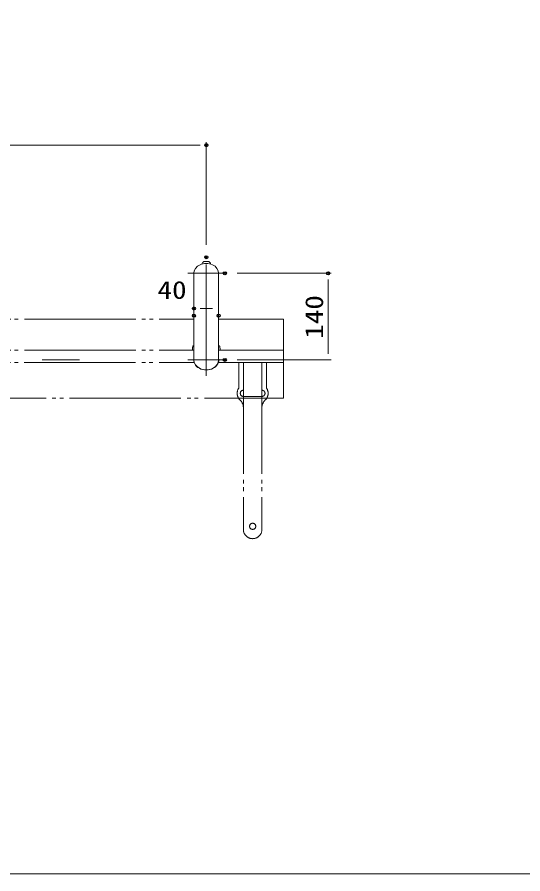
# Model space of a CAD drawing. Units: millimetres, scale not verified. Extents: x -2000 to 2000, y -1385 to 1385.
# Drawn here: x -1182 to -364, y -1385 to 0 of the extents above; entities that cross this region are included whole.
import ezdxf
from ezdxf.enums import TextEntityAlignment as Align

# ---------------------------------------------------------------- set-up
doc = ezdxf.new("R2010")
doc.units = ezdxf.units.MM
doc.header["$LTSCALE"] = 10
doc.header["$PDMODE"] = 32
doc.header["$PDSIZE"] = 5
doc.linetypes.add('LONG_CHAIN', pattern=[21, 18, -1, 1, -1])
doc.linetypes.add('LONG_DOUBLE_CHAIN', pattern=[21.8, 18, -1, 0.6, -0.6, 0.6, -1])
for name, color, linetype, lineweight in [('0-0_zumenwaku', 6, 'Continuous', 9), ('0-2_CENTER', 1, 'LONG_DOUBLE_CHAIN', 9), ('0-4_一般寸法', 1, 'Continuous', 9), ('0-5_0', 4, 'Continuous', 9)]:
    doc.layers.add(name, color=color, linetype=linetype, lineweight=lineweight)
doc.layers.add('0-3_DEFPOINTS', color=7, linetype='Continuous')
doc.styles.add('ＭＳ ゴシック', font='')
doc.styles.get('ＭＳ ゴシック').set_extended_font_data('MS Gothic')

msp = doc.modelspace()

# ---------------------------------------------------------------- linework, layer by layer
at = {"layer": '0-0_zumenwaku'}
msp.add_lwpolyline([(-1999.86, -1385.01), (2000.14, -1385.01), (2000.14, 1384.99), (-1999.86, 1384.99)], close=True, dxfattribs=at)
at = {"layer": '0-2_CENTER', "linetype": 'LONG_CHAIN'}
for p, q in [((-876.34, -580.13), (-876.34, -388.13)), ((-846.34, -414.13), (-906.34, -414.13)), ((-1081.4, -554.13), (-1141.4, -554.13)), ((-846.34, -554.13), (-906.34, -554.13))]:
    msp.add_line(p, q, dxfattribs=at)
at = {"layer": '0-2_CENTER'}
for p, q in [((-1606.34, -488.13), (-896.34, -488.13)), ((-856.34, -488.13), (-751.34, -488.13)), ((-751.34, -488.13), (-751.34, -558.13)), ((-1606.34, -538.13), (-896.34, -538.13)), ((-856.34, -538.13), (-751.34, -538.13)), ((-1606.66, -558.13), (-896.02, -558.13)), ((-856.66, -558.13), (-751.34, -558.13)), ((-823.84, -558.13), (-823.84, -599.84)), ((-816.34, -558.13), (-816.34, -828.13)), ((-786.34, -558.13), (-786.34, -828.13)), ((-778.84, -558.13), (-778.84, -599.84)), ((-751.34, -558.13), (-751.34, -616.13)), ((-1751.34, -616.13), (-751.34, -616.13)), ((-786.34, -613.13), (-816.34, -613.13))]:
    msp.add_line(p, q, dxfattribs=at)
msp.add_circle((-801.34, -823.13), 5, dxfattribs=at)
for centre, radius, start, end in [((-811.34, -608.13), 15, 146.44269, 225.81561), ((-816.34, -608.13), 5, 90, 270), ((-786.34, -608.13), 5, 270, 90), ((-791.34, -608.13), 15, 314.18439, 33.55731), ((-834.34, -631.79), 18, 0, 45.81561), ((-768.34, -631.79), 18, 134.18439, 180), ((-801.34, -828.13), 15, 180, 0)]:
    msp.add_arc(centre, radius, start, end, dxfattribs=at)
at = {"layer": '0-3_DEFPOINTS'}
for p in [(-876.34, -207.02), (-876.34, -388.13), (-846.34, -414.13), (-679.39, -414.13), (-896.34, -471.09), (-896.34, -482.7), (-856.34, -482.7), (-846.34, -554.13)]:
    msp.add_point(p, dxfattribs=at)
at = {"layer": '0-4_一般寸法'}
for p, q in [((-1616.34, -207.02), (-886.34, -207.02)), ((-876.34, -368.13), (-876.34, -202.02)), ((-826.34, -414.13), (-674.39, -414.13)), ((-679.39, -544.13), (-679.39, -424.13)), ((-896.34, -462.7), (-896.34, -466.09)), ((-856.34, -462.7), (-856.34, -466.09)), ((-866.34, -471.09), (-886.34, -471.09)), ((-826.34, -554.13), (-674.39, -554.13))]:
    msp.add_line(p, q, dxfattribs=at)
at = {"layer": '0-5_0'}
for p, q in [((-880.49, -395.13), (-872.19, -395.13)), ((-896.34, -554.13), (-896.34, -414.13)), ((-856.34, -554.13), (-856.34, -414.13)), ((-898.77, -536.17), (-898.77, -536.17)), ((-897.92, -531.53), (-897.97, -531.83)), ((-897.42, -531.13), (-896.34, -531.13)), ((-856.34, -531.13), (-855.25, -531.13)), ((-854.7, -531.83), (-854.76, -531.53)), ((-853.92, -536.09), (-853.92, -536.09)), ((-853.88, -537.82), (-853.91, -536.17)), ((-853.91, -536.17), (-853.91, -536.17))]:
    msp.add_line(p, q, dxfattribs=at)
for points in [[(-898.79, -537.46), (-898.79, -537.49), (-898.79, -537.53), (-898.79, -537.56), (-898.79, -537.59), (-898.79, -537.62), (-898.79, -537.66), (-898.8, -537.69), (-898.8, -537.72), (-898.8, -537.76), (-898.8, -537.79), (-898.8, -537.82)], [(-898.77, -536.17), (-898.77, -536.2), (-898.77, -536.24), (-898.77, -536.27), (-898.77, -536.3), (-898.77, -536.34), (-898.77, -536.37), (-898.77, -536.4), (-898.77, -536.44), (-898.77, -536.47), (-898.77, -536.5), (-898.77, -536.53), (-898.77, -536.57), (-898.78, -536.6), (-898.78, -536.63), (-898.78, -536.67), (-898.78, -536.7), (-898.78, -536.73), (-898.78, -536.77), (-898.78, -536.8), (-898.78, -536.83), (-898.78, -536.87), (-898.78, -536.9), (-898.78, -536.93), (-898.78, -536.96), (-898.78, -537), (-898.78, -537.03), (-898.78, -537.06), (-898.78, -537.1), (-898.79, -537.13), (-898.79, -537.16), (-898.79, -537.2), (-898.79, -537.23), (-898.79, -537.26), (-898.79, -537.29), (-898.79, -537.33), (-898.79, -537.36), (-898.79, -537.39), (-898.79, -537.43), (-898.79, -537.46)], [(-898.76, -536.09), (-898.76, -536.09), (-898.76, -536.09), (-898.76, -536.09), (-898.76, -536.09), (-898.76, -536.1), (-898.76, -536.1), (-898.76, -536.1), (-898.76, -536.1), (-898.76, -536.1), (-898.76, -536.11), (-898.76, -536.11), (-898.76, -536.11), (-898.76, -536.11), (-898.76, -536.12), (-898.76, -536.12), (-898.76, -536.12), (-898.76, -536.12), (-898.76, -536.12), (-898.76, -536.13), (-898.76, -536.13), (-898.76, -536.13), (-898.76, -536.13), (-898.77, -536.14), (-898.77, -536.14), (-898.77, -536.14), (-898.77, -536.14), (-898.77, -536.14), (-898.77, -536.15), (-898.77, -536.15), (-898.77, -536.15), (-898.77, -536.15), (-898.77, -536.15), (-898.77, -536.16), (-898.77, -536.16), (-898.77, -536.16), (-898.77, -536.16), (-898.77, -536.17), (-898.77, -536.17), (-898.77, -536.17)], [(-898.77, -536.17), (-898.77, -536.17), (-898.77, -536.17)], [(-898.62, -535.34), (-898.62, -535.38), (-898.63, -535.41), (-898.64, -535.44), (-898.64, -535.47), (-898.65, -535.5), (-898.65, -535.54), (-898.66, -535.57), (-898.67, -535.6), (-898.67, -535.63), (-898.68, -535.67), (-898.68, -535.7), (-898.69, -535.73), (-898.7, -535.76), (-898.7, -535.8), (-898.71, -535.83), (-898.72, -535.86), (-898.72, -535.89), (-898.73, -535.92), (-898.73, -535.96), (-898.74, -535.99), (-898.75, -536.02), (-898.75, -536.05), (-898.76, -536.09)], [(-898.38, -534.09), (-898.39, -534.12), (-898.4, -534.15), (-898.4, -534.19), (-898.41, -534.22), (-898.41, -534.25), (-898.42, -534.28), (-898.43, -534.31), (-898.43, -534.35), (-898.44, -534.38), (-898.44, -534.41), (-898.45, -534.44), (-898.46, -534.48), (-898.46, -534.51), (-898.47, -534.54), (-898.47, -534.57), (-898.48, -534.6), (-898.49, -534.64), (-898.49, -534.67), (-898.5, -534.7), (-898.5, -534.73), (-898.51, -534.76), (-898.52, -534.8), (-898.52, -534.83), (-898.53, -534.86), (-898.53, -534.89), (-898.54, -534.93), (-898.55, -534.96), (-898.55, -534.99), (-898.56, -535.02), (-898.56, -535.05), (-898.57, -535.09), (-898.58, -535.12), (-898.58, -535.15), (-898.59, -535.18), (-898.59, -535.21), (-898.6, -535.25), (-898.61, -535.28), (-898.61, -535.31), (-898.62, -535.34)], [(-898.48, -538.13), (-898.49, -538.13), (-898.5, -538.13)], [(-897.79, -538.13), (-897.82, -538.13), (-897.85, -538.13), (-897.87, -538.13), (-897.9, -538.13), (-897.93, -538.13), (-897.95, -538.13), (-897.98, -538.13), (-898, -538.13), (-898.02, -538.13), (-898.05, -538.13), (-898.07, -538.13), (-898.09, -538.13), (-898.11, -538.13), (-898.13, -538.13), (-898.15, -538.13), (-898.17, -538.13), (-898.19, -538.13), (-898.21, -538.13), (-898.23, -538.13), (-898.25, -538.13), (-898.27, -538.13), (-898.28, -538.13), (-898.3, -538.13), (-898.31, -538.13), (-898.33, -538.13), (-898.34, -538.13), (-898.36, -538.13), (-898.37, -538.13), (-898.38, -538.13), (-898.4, -538.13), (-898.41, -538.13), (-898.42, -538.13), (-898.43, -538.13), (-898.44, -538.13), (-898.45, -538.13), (-898.46, -538.13), (-898.47, -538.13), (-898.48, -538.13), (-898.48, -538.13)], [(-898.16, -532.85), (-898.16, -532.88), (-898.17, -532.92), (-898.17, -532.95), (-898.18, -532.98), (-898.19, -533.01), (-898.19, -533.04), (-898.2, -533.07), (-898.2, -533.1), (-898.21, -533.14), (-898.21, -533.17), (-898.22, -533.2), (-898.23, -533.23), (-898.23, -533.26), (-898.24, -533.29), (-898.24, -533.33), (-898.25, -533.36), (-898.26, -533.39), (-898.26, -533.42), (-898.27, -533.45), (-898.27, -533.48), (-898.28, -533.52), (-898.28, -533.55), (-898.29, -533.58), (-898.3, -533.61), (-898.3, -533.64), (-898.31, -533.67), (-898.31, -533.71), (-898.32, -533.74), (-898.33, -533.77), (-898.33, -533.8), (-898.34, -533.83), (-898.34, -533.87), (-898.35, -533.9), (-898.35, -533.93), (-898.36, -533.96), (-898.37, -533.99), (-898.37, -534.03), (-898.38, -534.06), (-898.38, -534.09)], [(-897.97, -531.83), (-897.97, -531.83), (-897.97, -531.83), (-897.97, -531.84), (-897.98, -531.86), (-897.98, -531.87), (-897.98, -531.89), (-897.99, -531.91), (-897.99, -531.94), (-898, -531.96), (-898, -531.99), (-898.01, -532.01), (-898.01, -532.04), (-898.02, -532.07), (-898.02, -532.1), (-898.03, -532.12), (-898.03, -532.15), (-898.04, -532.18), (-898.04, -532.21), (-898.05, -532.24), (-898.05, -532.27), (-898.06, -532.3), (-898.06, -532.33), (-898.07, -532.36), (-898.07, -532.39), (-898.08, -532.42), (-898.08, -532.45), (-898.09, -532.48), (-898.1, -532.51), (-898.1, -532.54), (-898.11, -532.57), (-898.11, -532.6), (-898.12, -532.63), (-898.12, -532.67), (-898.13, -532.7), (-898.13, -532.73), (-898.14, -532.76), (-898.15, -532.79), (-898.15, -532.82), (-898.16, -532.85)], [(-898.02, -532.07), (-898.01, -532.06), (-898.01, -532.06), (-898.01, -532.05), (-898.01, -532.05), (-898.01, -532.05), (-898.01, -532.04), (-898.01, -532.04), (-898.01, -532.03), (-898.01, -532.03), (-898.01, -532.02), (-898.01, -532.02), (-898.01, -532.01), (-898, -532.01), (-898, -532), (-898, -532), (-898, -532), (-898, -531.99), (-898, -531.99), (-898, -531.98), (-898, -531.98), (-898, -531.97), (-898, -531.97), (-898, -531.96), (-898, -531.96), (-898, -531.96), (-897.99, -531.95), (-897.99, -531.95), (-897.99, -531.94), (-897.99, -531.94), (-897.99, -531.93), (-897.99, -531.93), (-897.99, -531.93), (-897.99, -531.92), (-897.99, -531.92), (-897.99, -531.91), (-897.99, -531.91), (-897.99, -531.91), (-897.99, -531.9), (-897.98, -531.9)], [(-897.98, -531.9), (-897.98, -531.89), (-897.98, -531.89), (-897.98, -531.89), (-897.98, -531.88), (-897.98, -531.88), (-897.98, -531.88), (-897.98, -531.87), (-897.98, -531.87), (-897.98, -531.87), (-897.98, -531.86), (-897.98, -531.86), (-897.98, -531.86), (-897.98, -531.86), (-897.98, -531.85), (-897.98, -531.85), (-897.98, -531.85), (-897.98, -531.85), (-897.98, -531.85), (-897.98, -531.85), (-897.98, -531.84), (-897.97, -531.84)], [(-896.34, -538.13), (-896.38, -538.13), (-896.43, -538.13), (-896.47, -538.13), (-896.52, -538.13), (-896.56, -538.13), (-896.61, -538.13), (-896.65, -538.13), (-896.69, -538.13), (-896.73, -538.13), (-896.78, -538.13), (-896.82, -538.13), (-896.86, -538.13), (-896.9, -538.13), (-896.94, -538.13), (-896.98, -538.13), (-897.02, -538.13), (-897.06, -538.13), (-897.1, -538.13), (-897.13, -538.13), (-897.17, -538.13), (-897.21, -538.13), (-897.25, -538.13), (-897.28, -538.13), (-897.32, -538.13), (-897.35, -538.13), (-897.39, -538.13), (-897.42, -538.13), (-897.46, -538.13), (-897.49, -538.13), (-897.52, -538.13), (-897.55, -538.13), (-897.59, -538.13), (-897.62, -538.13), (-897.65, -538.13), (-897.68, -538.13), (-897.71, -538.13), (-897.74, -538.13), (-897.77, -538.13), (-897.79, -538.13)], [(-855.6, -538.13), (-855.63, -538.13), (-855.66, -538.13), (-855.69, -538.13), (-855.72, -538.13), (-855.75, -538.13), (-855.79, -538.13), (-855.82, -538.13), (-855.85, -538.13), (-855.88, -538.13), (-855.92, -538.13), (-855.95, -538.13), (-855.98, -538.13), (-856.02, -538.13), (-856.05, -538.13), (-856.09, -538.13), (-856.12, -538.13), (-856.16, -538.13), (-856.19, -538.13), (-856.23, -538.13), (-856.26, -538.13), (-856.3, -538.13), (-856.34, -538.13)], [(-854.63, -538.13), (-854.65, -538.13), (-854.67, -538.13), (-854.69, -538.13), (-854.71, -538.13), (-854.73, -538.13), (-854.75, -538.13), (-854.77, -538.13), (-854.79, -538.13), (-854.81, -538.13), (-854.83, -538.13), (-854.86, -538.13), (-854.88, -538.13), (-854.9, -538.13), (-854.92, -538.13), (-854.95, -538.13), (-854.97, -538.13), (-855, -538.13), (-855.02, -538.13), (-855.04, -538.13), (-855.07, -538.13), (-855.09, -538.13), (-855.12, -538.13), (-855.15, -538.13), (-855.17, -538.13), (-855.2, -538.13), (-855.22, -538.13), (-855.25, -538.13), (-855.28, -538.13), (-855.31, -538.13), (-855.33, -538.13), (-855.36, -538.13), (-855.39, -538.13), (-855.42, -538.13), (-855.45, -538.13), (-855.48, -538.13), (-855.51, -538.13), (-855.54, -538.13), (-855.57, -538.13), (-855.6, -538.13)], [(-854.7, -531.86), (-854.7, -531.84), (-854.7, -531.83), (-854.7, -531.83)], [(-854.46, -533.18), (-854.46, -533.15), (-854.47, -533.11), (-854.48, -533.07), (-854.48, -533.04), (-854.49, -533), (-854.5, -532.96), (-854.5, -532.93), (-854.51, -532.89), (-854.52, -532.85), (-854.52, -532.82), (-854.53, -532.78), (-854.54, -532.74), (-854.54, -532.71), (-854.55, -532.67), (-854.56, -532.64), (-854.56, -532.6), (-854.57, -532.56), (-854.58, -532.53), (-854.58, -532.49), (-854.59, -532.46), (-854.59, -532.42), (-854.6, -532.39), (-854.61, -532.35), (-854.61, -532.32), (-854.62, -532.28), (-854.63, -532.25), (-854.63, -532.21), (-854.64, -532.18), (-854.64, -532.15), (-854.65, -532.11), (-854.66, -532.08), (-854.66, -532.05), (-854.67, -532.02), (-854.67, -531.99), (-854.68, -531.96), (-854.68, -531.93), (-854.69, -531.9), (-854.69, -531.88), (-854.7, -531.86)], [(-854.18, -538.13), (-854.18, -538.13), (-854.19, -538.13), (-854.19, -538.13), (-854.2, -538.13), (-854.21, -538.13), (-854.21, -538.13), (-854.22, -538.13), (-854.23, -538.13), (-854.24, -538.13), (-854.24, -538.13), (-854.25, -538.13), (-854.26, -538.13), (-854.27, -538.13), (-854.28, -538.13), (-854.29, -538.13), (-854.3, -538.13), (-854.31, -538.13), (-854.32, -538.13), (-854.33, -538.13), (-854.35, -538.13), (-854.36, -538.13), (-854.37, -538.13), (-854.38, -538.13), (-854.4, -538.13), (-854.41, -538.13), (-854.42, -538.13), (-854.44, -538.13), (-854.45, -538.13), (-854.47, -538.13), (-854.48, -538.13), (-854.5, -538.13), (-854.51, -538.13), (-854.53, -538.13), (-854.55, -538.13), (-854.56, -538.13), (-854.58, -538.13), (-854.6, -538.13), (-854.62, -538.13), (-854.63, -538.13)], [(-854.19, -534.63), (-854.2, -534.59), (-854.2, -534.55), (-854.21, -534.52), (-854.22, -534.48), (-854.22, -534.44), (-854.23, -534.4), (-854.24, -534.37), (-854.25, -534.33), (-854.25, -534.29), (-854.26, -534.25), (-854.27, -534.22), (-854.27, -534.18), (-854.28, -534.14), (-854.29, -534.11), (-854.29, -534.07), (-854.3, -534.03), (-854.31, -533.99), (-854.31, -533.96), (-854.32, -533.92), (-854.33, -533.88), (-854.33, -533.85), (-854.34, -533.81), (-854.35, -533.77), (-854.36, -533.73), (-854.36, -533.7), (-854.37, -533.66), (-854.38, -533.62), (-854.38, -533.59), (-854.39, -533.55), (-854.4, -533.51), (-854.4, -533.48), (-854.41, -533.44), (-854.42, -533.4), (-854.42, -533.37), (-854.43, -533.33), (-854.44, -533.29), (-854.44, -533.26), (-854.45, -533.22), (-854.46, -533.18)], [(-853.92, -536.09), (-853.92, -536.05), (-853.93, -536.01), (-853.94, -535.97), (-853.94, -535.94), (-853.95, -535.9), (-853.96, -535.86), (-853.97, -535.82), (-853.97, -535.79), (-853.98, -535.75), (-853.99, -535.71), (-853.99, -535.67), (-854, -535.64), (-854.01, -535.6), (-854.01, -535.56), (-854.02, -535.52), (-854.03, -535.49), (-854.04, -535.45), (-854.04, -535.41), (-854.05, -535.37), (-854.06, -535.34), (-854.06, -535.3), (-854.07, -535.26), (-854.08, -535.22), (-854.09, -535.19), (-854.09, -535.15), (-854.1, -535.11), (-854.11, -535.08), (-854.11, -535.04), (-854.12, -535), (-854.13, -534.96), (-854.13, -534.93), (-854.14, -534.89), (-854.15, -534.85), (-854.16, -534.81), (-854.16, -534.78), (-854.17, -534.74), (-854.18, -534.7), (-854.18, -534.66), (-854.19, -534.63)], [(-853.91, -536.17), (-853.91, -536.17), (-853.91, -536.17), (-853.91, -536.17), (-853.91, -536.16), (-853.91, -536.16), (-853.91, -536.16), (-853.91, -536.16), (-853.91, -536.15), (-853.91, -536.15), (-853.91, -536.15), (-853.91, -536.15), (-853.91, -536.15), (-853.91, -536.14), (-853.91, -536.14), (-853.91, -536.14), (-853.91, -536.14), (-853.91, -536.13), (-853.91, -536.13), (-853.91, -536.13), (-853.91, -536.13), (-853.91, -536.13), (-853.91, -536.12), (-853.91, -536.12), (-853.91, -536.12), (-853.91, -536.12), (-853.91, -536.12), (-853.91, -536.11), (-853.91, -536.11), (-853.91, -536.11), (-853.91, -536.11), (-853.91, -536.1), (-853.91, -536.1), (-853.91, -536.1), (-853.91, -536.1), (-853.91, -536.1), (-853.91, -536.09), (-853.92, -536.09), (-853.92, -536.09), (-853.92, -536.09)]]:
    msp.add_lwpolyline(points, dxfattribs=at)
for centre, radius, start, end in [((-877.41, -400.28), 6, 120.81819, 168.94704), ((-875.26, -400.28), 6, 11.02227, 59.18181), ((-898.5, -537.83), 0.3, 178.95044, 270), ((-897.42, -531.63), 0.5, 90, 169.06855), ((-855.25, -531.63), 0.5, 10.92514, 90.00002), ((-854.18, -537.83), 0.3, 270, 1.04956)]:
    msp.add_arc(centre, radius, start, end, dxfattribs=at)
for centre, major_axis, ratio, start_param, end_param in [((-876.34, -414.13), (20, 0), 0.8, 0, 3.1415927), ((-876.34, -554.13), (-20.3, 0), 0.802956, 6.1110521, 9.5969111), ((-876.34, -554.13), (-20, 0), 0.8, 0, 3.1415927)]:
    msp.add_ellipse(centre, major_axis=major_axis, ratio=ratio, start_param=start_param, end_param=end_param, dxfattribs=at)

# ---------------------------------------------------------------- texts
at = {"layer": '0-4_一般寸法', "color": 2, "style": 'ＭＳ ゴシック', "width": 1.2}
msp.add_text('40', height=28.89, dxfattribs=at).set_placement((-955.24, -464.14), align=Align.BOTTOM_LEFT)
msp.add_text('140', height=28.89, rotation=90, dxfattribs=at).set_placement((-678.84, -520.13), align=Align.BOTTOM_LEFT)

doc.saveas('drawing.dxf')
